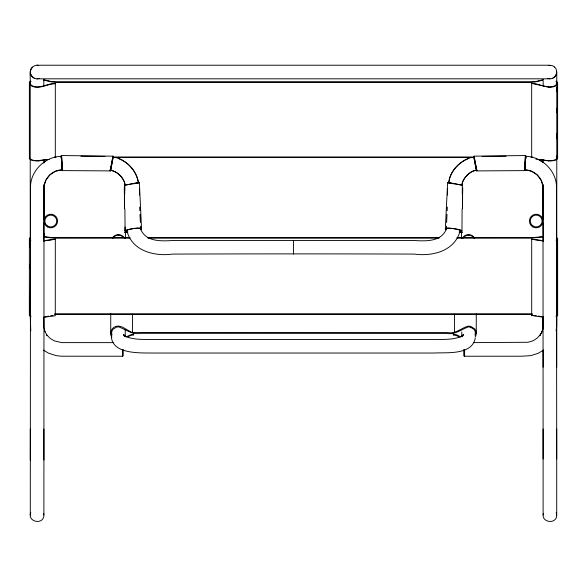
<?xml version="1.0" encoding="UTF-8"?>
<svg xmlns="http://www.w3.org/2000/svg" width="587" height="587" viewBox="0 0 587 587"><rect width="100%" height="100%" fill="white"/><g stroke="black" fill="none" stroke-linecap="round" stroke-linejoin="round"><path stroke-width="0.88" d="M30.216 237.588A7.858 2.825 0 0 0 29.372 238.946L29.35 315.058A7.411 2.671 1.1 0 0 29.886 315.982A7.785 2.803 1.1 0 0 30.854 316.62M30.194 315.043L30.546 238.109M30.289 459.981L30.289 429.06M43.893 459.981L43.893 429.06M43.893 236.832L43.893 233.208M43.827 184.634L43.827 219.208M45.089 317.046L55.281 315.762L55.31 239.225L43.68 240.677M55.31 157.654L55.317 83.405C48.288 83.295 41.86 87.969 34.765 86.693A6.45 3.705 -0.1 0 1 33.708 86.414M110.73 333.798L110.745 313.707M113.342 237.889A5.973 5.65 0 0 1 118.427 235.167L118.427 234.609A6.824 6.457 0 0 0 112.418 238.08M122.397 349.522L122.478 356.236A0.851 0.851 0 0 0 123.248 355.465L123.248 349.507M125.207 329.278L125.28 336.27M132.493 332.418L132.515 314.148M127.841 336.828L130.666 335.456L133.66 334.876L133.667 333.071M464.603 349.456L464.596 356.236L521.887 356.214L530.721 355.641L538.184 353.315L543.496 350.123M543.107 458.909L542.997 186.475L541.243 180.385L537.186 174.904L531.558 171.235L525.233 169.848M556.711 458.909L556.491 186.116C555.874 170.223 541.522 156.546 525.666 156.325M556.777 158.285L556.777 83.156L556.006 81.241M548.618 160.948A7.998 2.847 0 0 0 551.883 160.897L553.688 160.603A7.741 2.796 0.1 0 0 556.828 159.437A7.455 2.693 0 0 0 557.621 158.292L557.628 83.163L556.762 81.094M61.231 157.485L61.239 155.753L61.231 156.149M61.562 158.108L61.569 157.03L61.569 157.925M525.416 155.797L525.416 155.423M525.761 155.871L525.769 156.149M543.144 317.09L543.034 327.546L542.036 331.692L542.461 330.936L539.761 335.639L542.461 330.936M43.893 218.782L44.018 187.554C44.113 178.492 52.008 170.538 60.982 169.914M61.224 158.417L61.231 157.03M61.231 156.524L61.231 155.929L62.215 170.597L110.099 170.898L110.107 170.061M463.481 237.889A5.973 5.65 0 0 1 468.565 235.167L468.565 234.609A6.824 6.457 0 0 0 462.556 238.08M556.74 316.048L556.696 326.02L556.109 330.804M462.49 208.737L462.659 187.605M461.947 232.547L462.101 208.921M462.262 194.04L462.336 184.876L461.587 184.751M462.446 208.011L462.637 187.767M445.922 229.737L445.335 228.967L447.632 182.491L462.666 185.206L461.551 185M475.074 337.232A7.785 7.367 -4.9 0 0 475.888 335.625L476.167 332.081A7.8 7.374 -5 0 0 474.648 328.874L470.789 326.438A7.998 7.536 -4.6 0 0 467.993 326.174C461.162 328.045 455.615 334.194 447.969 332.594L133.623 332.528L131.004 332.007L122.5 327.12L119.007 326.115A8.064 7.58 4.4 0 0 116.211 326.379L115.316 326.658A7.271 6.89 5.9 0 0 112.983 328.14A7.873 7.448 4.7 0 0 111.06 331.149L110.833 332.015A7.382 6.985 5.1 0 0 110.87 334.693A7.763 7.345 5.1 0 0 111.926 337.165M447.507 195.06L447.588 188.904M468.565 234.646L468.565 234.624A6.824 6.457 0 0 1 474.612 238.124M525.769 156.524L525.769 155.915L524.756 170.604L476.901 170.898L474.061 156.039L474.142 156.428M543.298 317.274L531.712 315.461L536.254 315.755M461.72 336.27L461.793 331.963M542.307 240.509L531.69 239.225L543.269 241M55.317 83.405L55.31 83.721C47.87 83.802 40.819 88.894 33.298 86.7M525.416 155.416L524.573 170.678L524.771 169.335M556.777 83.156L556.315 84.455A6.956 3.955 -0.1 0 1 553.783 86.238A6.523 3.764 0.3 0 1 552.242 86.707C545.162 87.933 538.69 83.332 531.675 83.405L548.669 87.192M55.31 239.225L44.091 240.949M459.159 336.894L456.334 335.529L453.34 334.95L453.355 334.142L456.642 334.781L461.03 337.041M118.427 234.631L118.427 234.624A6.824 6.457 0 0 1 124.466 238.124M110.547 169.907L110.385 170.457M447.177 210.689L447.331 207.086M446.472 229.583L446.428 226.142M446.604 222.517L447.015 214.299M525.094 169.599L525.02 170.208M524.565 169.826L524.756 169.379M525.064 169.283L524.91 170.325L525.761 156.01M524.609 169.151L525.416 156.443M112.858 156.428L112.939 156.032L110.268 171.022L110.547 169.944M525.152 169.335L525.064 170.098L524.91 169.687A7.44 1.057 83 0 1 524.719 169.76L524.888 170.179L525.027 169.504M448.607 183.012C450.141 170.795 460.054 160.449 471.838 157.389M475.243 338.325C471.713 355.428 446.758 352.266 433.676 353.029L153.324 353.029C138.737 352.875 107.957 354.585 111.581 331.846M110.429 170.465L110.136 170.091M524.932 170.179L524.998 169.702M38.353 160.897A8.255 2.869 0.1 0 1 35.792 160.889L33.312 160.611A7.785 2.803 0 0 1 29.915 159.216A7.411 2.671 0 0 1 29.372 158.292L29.732 157.367M29.35 315.058L29.71 314.133M449.062 182.674C448.996 172.673 458.799 162.188 468.426 158.461M110.231 170.032L110.099 170.898A17.845 0.558 -73.9 0 0 110.246 170.355M32.417 67.028C27.325 71.592 32.138 80.001 38.537 78.819L549.344 78.819C555.493 79.45 559.301 71.181 554.576 67.013M110.62 170.612L113.276 156.369L110.613 170.685L110.767 169.922M61.767 169.848L55.442 171.235L49.814 174.904L45.757 180.385L44.003 186.475L43.893 514.982C43.922 525.446 26.899 522.137 30.766 512.48M556.711 429.06L556.711 514.982C556.894 524.866 540.627 522.716 543.423 513.317M110.488 169.078L112.924 156.912M110.305 170.017L110.437 169.327M475.081 335.368L475.331 332.227A6.993 6.618 -5.6 0 0 473.973 329.366L470.554 327.216M556.454 238.109L556.777 238.938L556.3 239.753M462.086 183.76C463.833 177.252 469.211 171.954 475.763 170.355M462.123 183.606C462.673 178.433 472.733 168.256 476.783 170.861M459.753 232.173C453.846 251.383 432.098 256.504 414.363 254.09C333.768 253.804 253.232 253.804 172.637 254.09C154.902 256.504 133.154 251.383 127.247 232.173M62.229 169.335L62.09 170.333L61.305 156.971M446.861 227.822C442.194 241.932 426.199 241.272 414.261 240.487L172.739 240.487C160.801 241.272 144.806 241.932 140.132 227.822M556.307 74.468L554.964 76.633L552.719 78.24M476.893 170.061L476.519 170.245M61.584 155.416L62.427 170.678L62.281 169.768A7.44 1.057 -83 0 1 62.083 169.694L61.943 170.333L62.244 169.474M462.549 335.727L463.547 334.319L461.169 336.667L463.187 335.595C454.118 340.13 443.581 339.374 433.742 339.44L153.258 339.44C143.419 339.374 132.882 340.13 123.806 335.595L125.823 336.667L123.453 334.319L124.451 335.727M30.994 81.241L30.223 83.156L30.685 84.455A6.971 3.977 -0.1 0 0 33.694 86.436M140.52 229.583C142.67 225.672 119.242 231.124 127.827 231.117M540.135 334.986L536.826 338.406L532.835 340.878L528.087 342.272L473.562 342.625M476.666 170.289L476.835 170.12A4.835 0.991 -77.7 0 1 476.6 169.995M446.296 228.805C446.678 226.611 467.479 230.94 459.173 231.117M445.438 228.769C445.856 226.56 468.969 231.007 459.826 231.124M43.783 162.408L45.111 161.374M141.078 229.737C144.659 225.437 117.532 231.124 127.174 231.124M125.963 336.967L131.95 334.26L133.645 334.076L133.66 334.876M553.702 86.693L550.606 87.214M133.755 183.812L134.555 183.614M137.938 182.674L138.517 182.535L125.501 185.132M543.54 80.001L535.806 81.842L531.198 82.217L55.802 82.217L51.194 81.842L43.46 80.001M136.36 183.049L137.6 182.755M133.425 183.738L134.57 183.474M543.305 79.7L535.623 81.542L531.184 81.901L55.816 81.901L51.377 81.534L43.687 79.7M136.646 183.115L137.549 182.902M141.548 228.769L139.368 182.491L138.378 182.711M548.559 65.509L552.418 65.678L554.583 67.028M138.305 182.784L139.346 182.579L138.077 182.784M549.902 65.216L38.647 65.216C32.322 64.225 29.13 70.858 30.223 76.288L30.223 247.545M36.966 78.827L39.483 78.364M125.442 185L124.334 185.206L139.368 182.491M46.674 159.481L38.243 160.611A7.499 2.605 0.1 0 1 36.497 160.625L34.787 160.508A6.589 2.392 -0.1 0 1 33.224 160.229A6.949 2.495 0 0 1 30.707 159.099M48.662 316.063L44.054 317.222M49.088 159.415L38.36 160.919M125.214 184.788L124.319 184.927L125.413 184.751M542.447 236.994L532.336 238.021L457.031 238.028M543.313 236.561L532.292 237.713L457.031 237.72M50.768 315.755L52.977 315.535M482.03 156.413L506.082 156.23M61.334 156.325C45.478 156.546 31.126 170.223 30.502 186.116L30.289 514.982M474.091 156.171L525.416 155.54M531.147 157.059L532.292 157.052M531.169 157.375L532.336 157.367M532.306 313.95L54.694 313.95M532.35 314.25L54.65 314.25M125.545 232.547L127.812 232.54M124.693 232.547L127.474 232.54M80.911 156.23L104.97 156.413M113.871 157.059L473.129 157.059M113.871 157.367L473.129 157.367M129.969 237.72L51.216 237.838L44.546 236.994M147.924 237.72L439.076 237.72M129.969 238.028L52.353 237.933M147.924 238.028L439.076 238.028M113.232 342.625L61.738 342.61L54.253 340.856L50.174 338.406L46.835 335.001L47.209 335.661L44.553 330.907L44.979 331.662L43.952 327.612L43.849 317.119M459.518 232.54L461.14 232.54M459.188 232.54L461.455 232.547M460.861 232.547L462.307 232.547M54.716 157.052L55.846 157.059M54.664 157.367L55.831 157.375M61.584 155.54L112.909 156.171M548.632 160.919L535.909 159.136M51.407 237.537L43.68 236.561M462.336 184.876L461.786 184.788M448.923 182.784L447.646 182.579L448.695 182.784M526.018 169.914C534.992 170.538 542.887 178.492 542.982 187.554L543.107 218.782M540.319 159.481L546.475 160.434L552.206 160.508A6.604 2.385 0.1 0 0 553.262 160.332A6.949 2.502 0 0 0 556.3 159.099M538.33 316.063L540.341 316.415M547.517 78.364L550.034 78.827M541.009 316.54L542.344 316.782M461.499 185.132L448.585 182.564M37.084 65.223L38.441 65.509M448.615 182.711L447.632 182.491M450.354 183.115L449.451 182.902M449.4 182.755L450.64 183.049M452.43 183.474L453.575 183.738M452.445 183.614L453.259 183.819M110.473 170.186C117.275 171.529 123.057 176.922 124.877 183.606M115.162 157.389C126.946 160.449 136.859 170.795 138.393 183.012M111.236 170.355C117.789 171.954 123.167 177.252 124.914 183.76M118.567 158.461C128.663 162.452 136.712 171.734 138.4 182.535M538.881 159.811L543.217 162.408M43.482 350.123L48.721 353.293L56.425 355.663L61.209 356.206L122.397 356.228L122.397 355.832M32.036 76.633L34.281 78.24M556.777 237.588L557.628 238.946L557.65 315.058A7.462 2.686 -1.1 0 1 556.843 316.21A7.741 2.788 -1 0 1 556.16 316.62M30.693 239.753L30.223 238.938M524.719 169.768L524.983 170.149M30.678 74.468L32.028 76.633M476.563 170.597L476.27 169.951M111.919 335.294L111.669 332.154A6.993 6.618 5.3 0 1 113.027 329.3L116.446 327.142A7.161 6.721 4.8 0 1 118.941 326.93C126.066 329.689 132.508 334.942 140.711 333.335L446.281 333.401C454.485 335.008 460.934 329.784 468.059 326.988A7.139 6.721 -5.1 0 1 470.554 327.208M476.681 169.944L476.556 169.327M476.314 170.303L476.365 170.575M474.076 156.912L476.512 169.078M473.804 156.934L473.731 156.56L476.387 170.509L473.731 156.384L473.775 156.795M556.234 512.48L556.711 514.982M43.577 513.317L43.893 514.982M30.766 330.774L30.253 316.026M476.769 170.032L476.901 170.898A17.845 0.558 73.9 0 1 476.754 170.355M62.369 169.379L62.435 169.826M61.936 170.098L61.848 169.335M61.936 169.283L62.09 170.157L61.973 169.504M62.244 169.379L62.281 170.678L62.288 169.731M62.427 169.731L61.569 156.289M61.906 169.599L61.943 170.237M139.985 214.299L140.396 222.517M140.572 226.142L140.704 228.805M139.669 207.086L139.823 210.689M139.412 188.904L139.493 195.06M124.693 185.14L124.737 190.628M124.899 208.921L125.09 230.867M124.363 187.767L124.554 208.011M124.664 184.876L124.737 194.04M125.009 227.052L125.053 232.547M124.341 187.605L124.51 208.737M525.769 157.617L525.769 158.241M525.431 157.925L525.424 157L525.431 158.108M525.769 157.03L525.776 158.417M525.769 156.934L525.769 157.485M556.777 238.938L556.799 315.043M531.69 239.225L531.705 315.762M476.255 313.95L476.27 333.871M454.485 314.184L454.499 332.491M453.333 333.145L453.34 334.95M556.777 71.966L556.777 81.219M556.777 87.5L556.777 91.77M556.777 108.213L556.777 112.726M556.777 133.454L556.777 138.862M556.777 155.988L556.777 247.545M556.777 264.025L556.777 268.604M556.711 316.51L556.711 367.22M543.166 81.292L543.166 85.827M543.166 159.693L543.166 162.438M543.166 184.413L543.166 219.208M543.166 222.869L543.166 241.184M543.107 316.51L543.107 329.19M543.107 350.013L543.107 367.22M543.107 429.06L543.107 514.982M531.675 83.405L531.683 157.654M464.596 355.781L464.596 356.228A0.851 0.851 0 0 1 463.752 355.465L463.752 349.448M461.455 232.195L461.455 238.403M293.5 240.494L293.5 254.105M125.537 232.195L125.537 238.403M43.827 79.487L43.827 85.819M43.827 159.605L43.827 163.179M43.827 222.869L43.827 241.176M30.223 264.025L30.223 268.604M30.238 81.094A7.836 4.307 -0.1 0 0 29.372 83.163L29.372 158.292M118.427 235.167A5.973 5.65 0 0 1 123.358 237.647M468.565 235.167A5.973 5.65 0 0 1 473.68 237.933M110.4 169.995A4.835 0.991 77.7 0 1 110.114 170.105M556.116 240.487A7.756 2.781 -0.1 0 0 557.085 239.863A7.433 2.678 0 0 0 557.628 238.946M29.379 238.946A7.462 2.686 0.1 0 0 30.186 240.083A7.77 2.796 0 0 0 30.862 240.487M557.29 314.133A7.851 2.825 -1.1 0 1 557.65 315.058M30.92 316.07A6.949 2.495 1.2 0 1 30.678 315.872M556.322 315.872A6.949 2.502 -1.2 0 1 556.08 316.07M550.599 87.177A8.526 4.373 -0.2 0 1 548.676 87.155M553.739 86.729A7.748 4.278 0.1 0 0 557.122 84.579A7.404 4.058 0 0 0 557.628 83.163M29.372 83.163A7.433 4.08 -0.4 0 0 30.157 84.91A7.763 4.219 0.8 0 0 33.342 86.649M557.268 157.367A7.858 2.832 0 0 1 557.621 158.292M47.811 226.171A5.951 5.951 0 0 0 56.741 221.028A5.951 5.951 0 0 0 47.826 215.862A5.951 5.951 0 0 0 47.811 226.171M47.386 226.905A6.802 6.802 0 0 0 57.592 221.028A6.802 6.802 0 0 0 47.4 215.128A6.802 6.802 0 0 0 47.386 226.905M533.223 226.171A5.951 5.951 0 0 0 542.153 221.028A5.951 5.951 0 0 0 533.238 215.862A5.951 5.951 0 0 0 533.223 226.171M532.798 226.905A6.802 6.802 0 0 0 543.004 221.028A6.802 6.802 0 0 0 532.813 215.128A6.802 6.802 0 0 0 532.798 226.905"/></g></svg>
